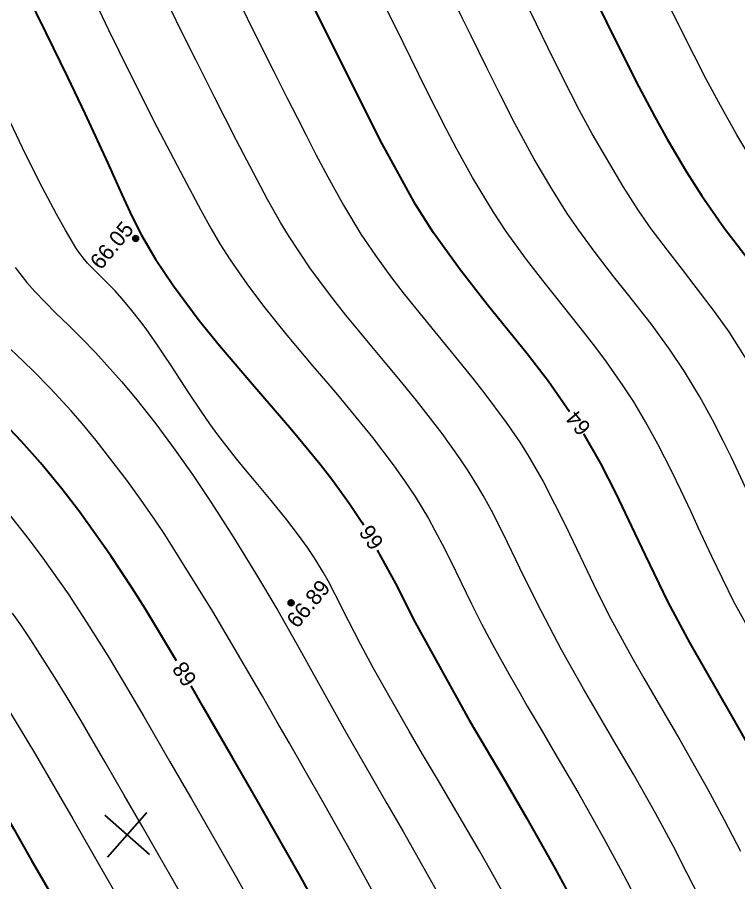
# Model space of a CAD drawing. Header units: millimetres. Extents: x -2893842 to -949497, y -1203244 to 262218.
# Drawn here: x -2389951 to -2353609, y -180234 to -136624 of the extents above; entities that cross this region are included whole.
import ezdxf

# ---------------------------------------------------------------- set-up
doc = ezdxf.new("R2010")
doc.units = ezdxf.units.MM
doc.layers.get('0').update_dxf_attribs({"lineweight": 5})
for name, color, linetype in [('!!!_ Размеры', 7, 'Continuous'), ('02_сетка', 253, 'Continuous'), ('19_Горизонтали', 253, 'Continuous'), ('61_Отметки высоты поверхности', 253, 'Continuous')]:
    doc.layers.add(name, color=color, linetype=linetype)
doc.styles.add('LIKE17', font='d431.shx')
doc.styles.add('LIKE36', font='pragmai.shx')

# ---------------------------------------------------------------- blocks, each defined once
blk = doc.blocks.new('BL_333')
at = {"color": 0}
for p, q in [((0, -3), (0, 3)), ((-3, 0), (3, 0))]:
    blk.add_line(p, q, dxfattribs=at)
blk = doc.blocks.new('g5_330')
blk.add_hatch(color=0).paths.add_polyline_path([(-0.15, 0, 1), (0.15, 0, 1)])
at = {"color": 0}
blk.add_circle((0, 0), 0.15, dxfattribs=at)
blk = doc.blocks.new('Топо_07.04.17')
at = {"layer": '02_сетка', "linetype": 'Continuous'}
for p, q in [((-461902, -14095), (-459681, -12079)), ((-459783, -14198), (-461800, -11977))]:
    blk.add_line(p, q, dxfattribs=at)
at = {"layer": '19_Горизонтали', "linetype": 'Continuous', "lineweight": 20}
for points in [[(-464916, 3685), (-464013, 2238), (-463431, 1241), (-462380, -689), (-461609, -2211), (-460747, -4012), (-460114, -5397), (-459287, -7264), (-458251, -9639), (-457767, -10748), (-457372, -11654), (-455566, -15852), (-454765, -17762)], [(-448635, -17760), (-449738, -15078), (-450780, -12605), (-451508, -10902), (-452148, -9419), (-452633, -8303), (-453234, -6926), (-454691, -3605), (-455233, -2397), (-457206, 1728), (-457606, 2501), (-458220, 3647), (-458792, 4665), (-460104, 6834), (-460709, 7756), (-461188, 8454), (-462093, 9696), (-462841, 10651), (-463293, 11201), (-463885, 11912)], [(-463168, 15952), (-462675, 15137), (-462326, 14630), (-461405, 13454), (-460813, 12743), (-460235, 12022), (-459633, 11233), (-458499, 9634), (-457900, 8728), (-457025, 7320), (-456196, 5896), (-455473, 4578), (-454689, 3071), (-453784, 1232), (-452875, -714), (-451980, -2709), (-451092, -4789), (-450546, -6110), (-449256, -9195), (-448194, -11661), (-447615, -12994), (-446962, -14499), (-446180, -16319), (-445110, -18881)], [(-442222, -18326), (-442968, -16547), (-443250, -15891), (-443928, -14343), (-444939, -12075), (-445541, -10727), (-446081, -9506), (-446851, -7731), (-447525, -6125), (-448028, -4875), (-448503, -3640), (-449015, -2240), (-449289, -1518), (-449482, -1060), (-449856, -264), (-450133, 268), (-450508, 938), (-451005, 1765), (-451689, 2837), (-452408, 3929), (-452791, 4513), (-453180, 5116), (-453583, 5762), (-453973, 6416), (-454312, 7016), (-454683, 7708), (-455189, 8690), (-455702, 9711), (-455927, 10158), (-456213, 10718), (-456496, 11259), (-456973, 12131), (-457198, 12519), (-457630, 13225), (-458006, 13792), (-458304, 14211), (-458786, 14834), (-459089, 15200), (-459337, 15507), (-459521, 15753), (-459662, 15960), (-459901, 16355), (-460024, 16590), (-460181, 16925), (-460443, 17537), (-460794, 18386), (-461362, 19825), (-462013, 21565), (-463394, 25542)], [(-458208, -16893), (-458785, -15541), (-459404, -14107), (-459997, -12743), (-460716, -11094), (-461484, -9328), (-462007, -8129), (-462451, -7126), (-463015, -5876), (-463517, -4801), (-464505, -2787), (-464922, -1982), (-465266, -1338)], [(-457524, 28389), (-457151, 27318), (-456757, 26207), (-455749, 23449), (-455275, 22187), (-454631, 20509), (-454240, 19503), (-453555, 17768), (-453146, 16776), (-452789, 15974), (-452370, 15114), (-451671, 13814), (-450955, 12596), (-449958, 11020), (-448828, 9316), (-448275, 8495), (-447768, 7738), (-446256, 5405), (-445329, 3846), (-444896, 3057), (-444459, 2205), (-443917, 1032), (-443655, 402), (-443286, -555), (-442849, -1773), (-442244, -3479), (-441834, -4572), (-441349, -5802), (-440770, -7201), (-440319, -8254), (-440030, -8917), (-439475, -10175), (-438914, -11436), (-438336, -12737), (-437951, -13612), (-436941, -15979), (-436282, -17617), (-436039, -18248), (-435705, -19136)], [(-432498, -19479), (-432981, -18171), (-433522, -16740), (-434216, -15010), (-435100, -12938), (-435795, -11361), (-437112, -8376), (-437993, -6296), (-438956, -3827), (-439613, -1964), (-440239, -183), (-440711, 1070), (-441045, 1881), (-441231, 2306), (-441652, 3198), (-441984, 3850), (-442742, 5218), (-443840, 7019), (-444675, 8311), (-445193, 9098), (-445772, 9976), (-446392, 10922), (-446885, 11690), (-447447, 12590), (-448397, 14214), (-449315, 15996), (-449630, 16688), (-450153, 17928), (-451364, 21056), (-452230, 23349), (-452958, 25319), (-453479, 26758), (-454386, 29339)], [(-450623, 28459), (-449653, 25758), (-449118, 24301), (-448605, 22921), (-448194, 21820), (-447859, 20929), (-447474, 19907), (-447014, 18717), (-446391, 17206), (-445673, 15653), (-445074, 14505), (-444419, 13354), (-443846, 12408), (-442538, 10353), (-441376, 8557), (-440893, 7797), (-440420, 7030), (-439473, 5400), (-438910, 4333), (-438546, 3581), (-437959, 2229), (-437074, -137), (-436536, -1703), (-436022, -3193), (-435411, -4857), (-435205, -5387), (-434522, -7057), (-434042, -8180), (-433369, -9716), (-432592, -11476), (-431476, -14078), (-430813, -15730), (-430187, -17392)], [(-427543, -8611), (-429093, -4871), (-429946, -2478), (-430458, -947), (-430730, -128), (-431116, 1016), (-431464, 2011), (-432004, 3458), (-432492, 4650), (-432973, 5716), (-433402, 6579), (-434107, 7869), (-434562, 8643), (-435021, 9398), (-436225, 11318), (-436838, 12299), (-437536, 13449), (-438391, 14966), (-438917, 15997), (-439771, 17861), (-440392, 19365), (-440812, 20447), (-441571, 22498), (-442482, 25007), (-443932, 29035)], [(-427774, 517), (-428398, 2365), (-428711, 3244), (-429131, 4355), (-429637, 5588), (-430260, 6949), (-430881, 8147), (-431664, 9511), (-432675, 11160), (-433251, 12086), (-434097, 13479), (-434750, 14623), (-435227, 15525), (-435865, 16835), (-436571, 18427), (-437340, 20330), (-437889, 21784), (-438431, 23271), (-439051, 25004), (-439366, 25882), (-439831, 27175)], [(-426935, 6886), (-427803, 8681), (-427803, 8681), (-428409, 9776), (-429189, 11086), (-429787, 12059), (-430427, 13109), (-431109, 14279), (-431646, 15272), (-432284, 16550), (-433528, 19368), (-434024, 20611), (-434703, 22411), (-435254, 23935), (-435692, 25167), (-436115, 26363)], [(-425599, 16976), (-426293, 18502), (-426951, 20058), (-427506, 21454), (-427985, 22715), (-428543, 24240), (-429225, 26164)], [(-466104, -5977), (-464919, -8557), (-463994, -10668), (-463424, -11986), (-462398, -14346), (-461434, -16572)]]:
    blk.add_lwpolyline(points, dxfattribs=at)
at = {"layer": '19_Горизонтали', "linetype": 'Continuous', "lineweight": 30}
for points in [[(-457337, -4652), (-457895, -3410), (-458598, -1899), (-459140, -778), (-460024, 964), (-461330, 3329), (-462097, 4605), (-463022, 6034), (-463842, 7207), (-464869, 8559), (-466040, 9982), (-467257, 11474), (-467809, 12201), (-468512, 13203), (-469702, 15146), (-470768, 17273), (-471561, 19115), (-472348, 21125), (-473469, 24253), (-474615, 27663), (-474903, 28531), (-475748, 31038)], [(-461051, 29615), (-460301, 27521), (-459478, 25183), (-458819, 23271), (-457953, 20681), (-457411, 19006), (-457411, 19006), (-457026, 17821), (-456667, 16853), (-456100, 15577), (-455359, 14131), (-454257, 12245), (-453386, 10883), (-452380, 9383), (-451951, 8756), (-450239, 6246), (-449030, 4378), (-448528, 3550), (-447793, 2251), (-447265, 1224), (-447200, 1067)], [(-436248, 5580), (-437123, 7214), (-438034, 8718), (-439755, 11425), (-440904, 13286), (-442032, 15309), (-442770, 16839), (-442770, 16839), (-444107, 20092), (-445773, 24599), (-446828, 27500)], [(-432914, 26967), (-432176, 24869), (-431448, 22845), (-430926, 21452), (-430297, 19854), (-429807, 18680), (-429021, 16930), (-428390, 15643), (-427468, 13936), (-426149, 11734), (-425876, 11237)], [(-428428, -13895), (-429788, -10685), (-431521, -6689), (-432380, -4523), (-433257, -2037), (-433769, -518), (-434374, 1226), (-434969, 2810), (-435657, 4389)], [(-446653, -263), (-445929, -2024), (-445174, -4090), (-443018, -9289), (-441651, -12364), (-440707, -14503), (-439578, -17159), (-438899, -18858), (-438442, -20062), (-436673, -24435), (-435759, -26330), (-434725, -28322), (-433965, -29734), (-432641, -32186), (-431262, -34867)], [(-434190, -54151), (-434931, -52391), (-435847, -50251), (-436773, -48225), (-437910, -46020), (-439116, -44005), (-439785, -42848), (-440565, -41124), (-441291, -39604), (-442551, -37157), (-443358, -35664), (-445104, -32495), (-446897, -29137), (-447772, -27375), (-448325, -26187), (-449739, -22712), (-451156, -19093), (-452356, -16166), (-453437, -13605), (-454108, -12042), (-455059, -9849), (-456240, -7144), (-456741, -6003)], [(-466877, -11150), (-466448, -12135), (-465730, -13801), (-464922, -15667)]]:
    blk.add_lwpolyline(points, dxfattribs=at)
at = {"layer": '02_сетка', "xscale": 500.0000000002746, "yscale": 500.0000000002746, "zscale": 500.0000000002746, "rotation": 42.22816425403256}
blk.add_blockref('BL_333', (-460791, -13087), dxfattribs=at)
at = {"layer": '61_Отметки высоты поверхности', "linetype": 'Continuous', "lineweight": 20, "xscale": 999.9999999999995, "yscale": 999.9999999999995, "zscale": 999.9999999999995, "rotation": 43.98139083737546}
for p in [(-456977, 16717, -67200), (-451269, -2405, -200)]:
    blk.add_blockref('g5_330', p, dxfattribs=at)
at = {"layer": '19_Горизонтали', "linetype": 'Continuous', "lineweight": 15, "style": 'LIKE36'}
for s, rotation, p in [('64', 123.0615, (-435212, 4681, -67200)), ('66', 117.4766, (-446246, 67, -67200)), ('68', 117.4766, (-456380, -5716, -67200))]:
    blk.add_text(s, height=800, rotation=rotation, dxfattribs=at).set_placement(p)
at = {"layer": '61_Отметки высоты поверхности', "linetype": 'Continuous', "lineweight": 15, "style": 'LIKE17'}
for s, p in [('66.05', (-458899, 15298, -46700)), ('66.89', (-451096, -3768, 20300))]:
    blk.add_text(s, height=800, rotation=43.9814, dxfattribs=at).set_placement(p)

msp = doc.modelspace()

# ---------------------------------------------------------------- block references
at = {"layer": '!!!_ Размеры', "color": 1, "lineweight": 0, "rotation": 6.471407436947433}
msp.add_blockref('Топо_07.04.17', (-1928038.79367, -112877.83782), dxfattribs=at)

doc.saveas('drawing.dxf')
